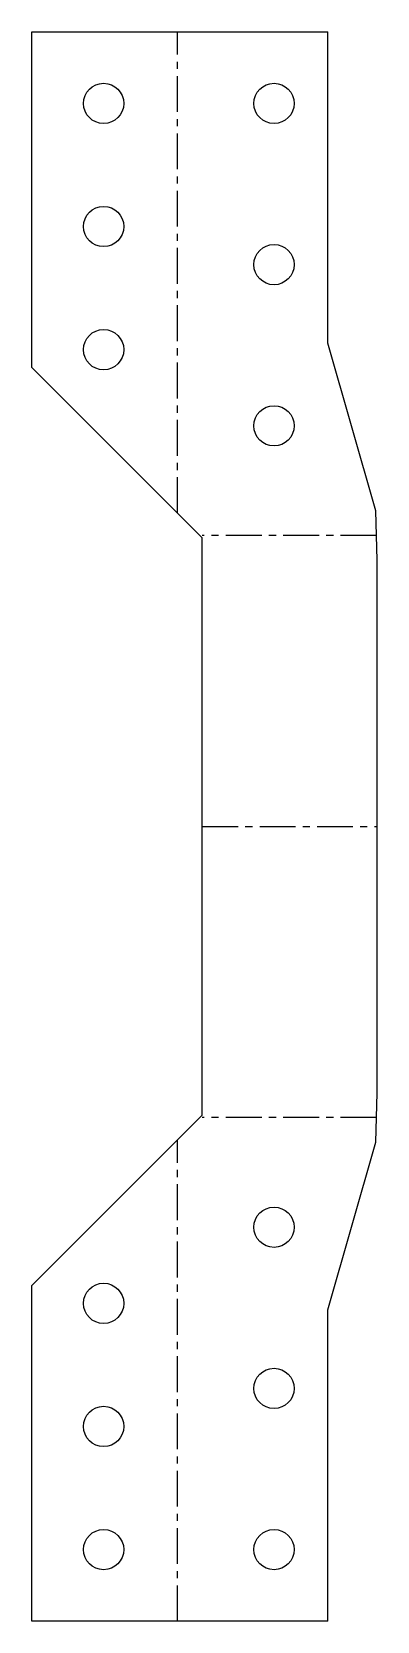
# Model space of a CAD drawing. Header units: inches. Extents: x -4.8 to 0, y -14.9 to 7.2.
import ezdxf

# ---------------------------------------------------------------- set-up
doc = ezdxf.new("R2010")
doc.units = ezdxf.units.IN
doc.header["$MEASUREMENT"] = 0
doc.linetypes.add('CENTERX2', pattern=[0.8, 0.5, -0.1, 0.1, -0.1])

msp = doc.modelspace()

# ---------------------------------------------------------------- linework, layer by layer
at = {"color": 7, "linetype": 'Continuous', "lineweight": 25}
for p, q in [((-4.812, 2.563), (-4.812, 7.25)), ((-4.812, 7.25), (-0.687, 7.25)), ((-0.687, 2.904), (-0.687, 7.25)), ((-0.018, 0.563), (-0.687, 2.904)), ((-2.437, 0.188), (-4.812, 2.563)), ((0, -0.125), (-0.018, 0.563)), ((-2.437, -7.875), (-2.437, 0.188)), ((0, -7.562), (0, -0.125)), ((-0.018, -8.25), (0, -7.562)), ((-4.812, -10.25), (-2.437, -7.875)), ((-0.687, -10.59), (-0.018, -8.25)), ((-4.812, -14.937), (-4.812, -10.25)), ((-0.687, -14.937), (-0.687, -10.59)), ((-0.687, -14.937), (-4.812, -14.937))]:
    msp.add_line(p, q, dxfattribs=at)
at = {"color": 7, "linetype": 'CENTERX2'}
for p, q in [((-2.781, 0.532), (-2.781, 7.25)), ((-0.009, 0.219), (-2.437, 0.219)), ((-2.437, -3.843), (0, -3.843)), ((-0.009, -7.906), (-2.437, -7.906)), ((-2.781, -14.937), (-2.781, -8.219))]:
    msp.add_line(p, q, dxfattribs=at)
at = {"color": 7, "linetype": 'Continuous', "lineweight": 25}
for centre in [(-3.812, 6.25), (-1.437, 6.25), (-3.812, 4.532), (-1.437, 4), (-3.812, 2.813), (-1.437, 1.75), (-1.437, -9.437), (-3.812, -10.5), (-1.437, -11.687), (-3.812, -12.218), (-3.812, -13.937), (-1.437, -13.937)]:
    msp.add_circle(centre, 0.281, dxfattribs=at)

doc.saveas('drawing.dxf')
